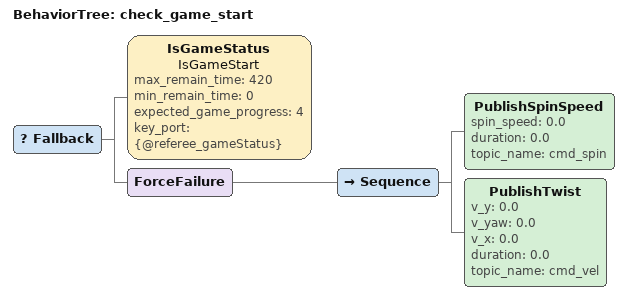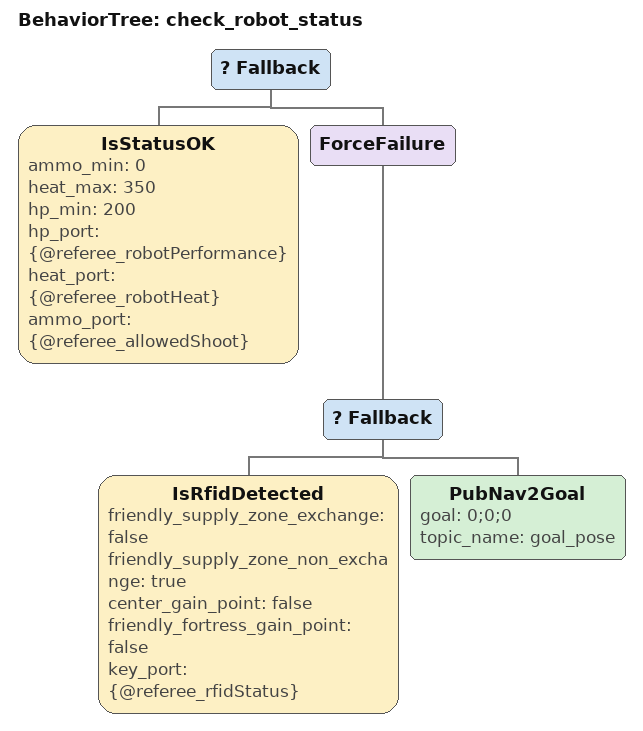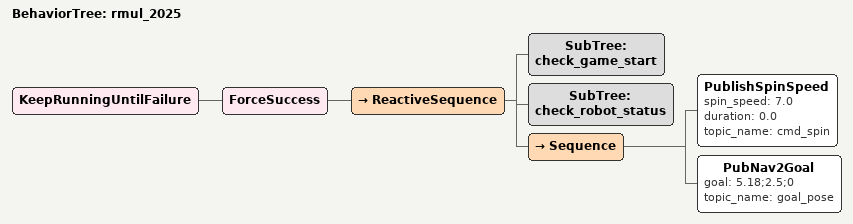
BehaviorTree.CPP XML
<?xml version="1.0" encoding="UTF-8"?>
<root BTCPP_format="4">
  <BehaviorTree ID="check_game_start">
    <Fallback>
      <IsGameStatus name="IsGameStart"
                    max_remain_time="420"
                    min_remain_time="0"
                    expected_game_progress="4"
                    key_port="{@referee_gameStatus}"/>
      <ForceFailure>
        <Sequence>
          <PublishSpinSpeed spin_speed="0.0"
                            duration="0.0"
                            topic_name="cmd_spin"/>
          <PublishTwist v_y="0.0"
                        v_yaw="0.0"
                        v_x="0.0"
                        duration="0.0"
                        topic_name="cmd_vel"/>
        </Sequence>
      </ForceFailure>
    </Fallback>
  </BehaviorTree>

  <BehaviorTree ID="check_robot_status">
    <Fallback>
      <IsStatusOK ammo_min="0"
                  heat_max="350"
                  hp_min="200"
                  hp_port="{@referee_robotPerformance}"
                  heat_port="{@referee_robotHeat}"
                  ammo_port="{@referee_allowedShoot}"/>
      <ForceFailure>
        <Fallback>
          <IsRfidDetected friendly_supply_zone_exchange="false"
                          friendly_supply_zone_non_exchange="true"
                          center_gain_point="false"
                          friendly_fortress_gain_point="false"
                          key_port="{@referee_rfidStatus}"/>
          <PubNav2Goal goal="0;0;0"
                       topic_name="goal_pose"/>
        </Fallback>
      </ForceFailure>
    </Fallback>
  </BehaviorTree>

  <BehaviorTree ID="rmul_2025">
    <KeepRunningUntilFailure>
      <ForceSuccess>
        <ReactiveSequence>
          <SubTree ID="check_game_start"/>
          <SubTree ID="check_robot_status"/>
          <Sequence>
            <PublishSpinSpeed spin_speed="7.0"
                              duration="0.0"
                              topic_name="cmd_spin"/>
            <PubNav2Goal goal="5.18;2.5;0"
                         topic_name="goal_pose"/>
          </Sequence>
        </ReactiveSequence>
      </ForceSuccess>
    </KeepRunningUntilFailure>
  </BehaviorTree>

</root>
